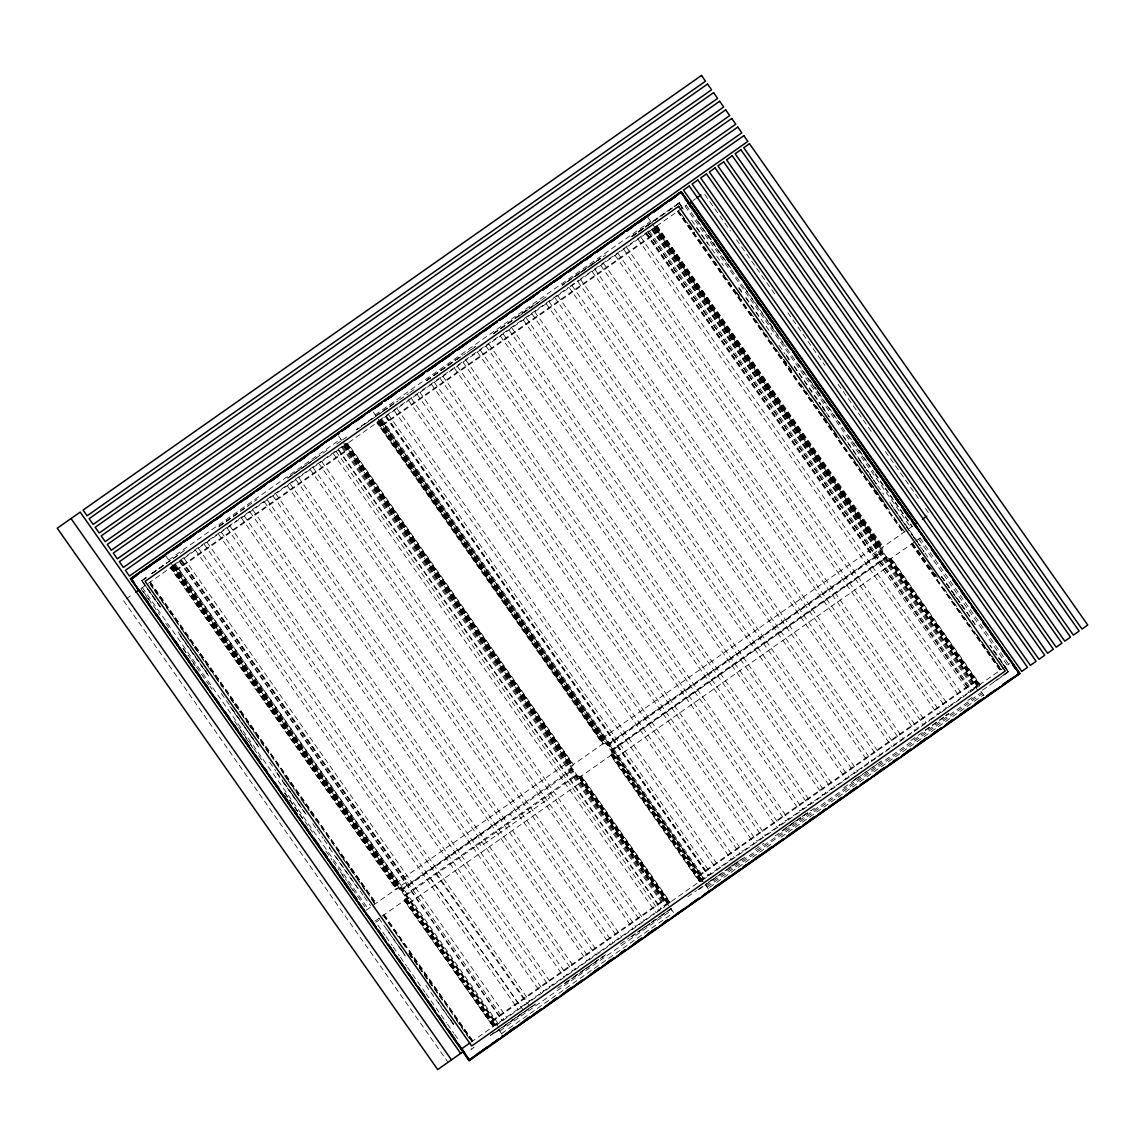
<?xml version="1.0" encoding="UTF-8"?>
<svg xmlns="http://www.w3.org/2000/svg" width="1145" height="1145" viewBox="0 0 1145 1145"><rect width="100%" height="100%" fill="white"/><g stroke="black" fill="none" stroke-linecap="round" stroke-linejoin="round"><path stroke-width="0.75" stroke-dasharray="5 3.75" d="M978.674 686.957L980.034 684.452L891.34 558.245L888.935 558.774L886.845 557.458L611.444 751.005L611.988 753.41L610.671 755.5L699.366 881.707L702.586 881.421M471.282 1048.448L471.082 1049.607L474.03 1047.403L471.125 1049.307M679.071 203.896L679.286 202.737L676.351 204.783M378.136 420.673L377.893 421.489M171.392 566.618L170.319 567.891L396.098 889.15L398.517 888.62L400.593 889.937L572.672 768.996L572.142 766.592L573.459 764.502L347.679 443.244L344.86 443.688M404.843 900.142L493.223 1026.621L404.171 900.628L405.487 898.539L404.958 896.134L577.023 775.194L579.112 776.525L581.517 775.981L670.226 902.188L669.353 903.104M657.03 225.823L883.267 546.766L881.951 548.856L882.494 551.26L607.093 744.808L605.018 743.491L602.599 744.021L376.819 422.763L377.435 422.19L603.286 743.549M168.701 559.991L340.781 439.05M375.202 414.862L650.603 221.314M160.143 606.993L141.508 580.687L145.887 577.595M151.741 573.488L185.347 549.872M218.967 526.256L256.952 499.549M327.098 450.243L287.638 477.98L319.884 455.452M394.324 403.011L356.324 429.704L391.461 405.144M426.47 380.412L463.009 354.735M493.695 333.166L536.075 303.382M562.367 284.89L600.366 258.197M631.052 236.629L674.892 205.814M141.665 580.715L146.188 577.653M151.884 573.516L178.191 555.039M219.081 526.299L248.308 505.761M426.584 380.598L461.592 355.866M493.767 333.381L531.709 306.588M600.366 258.326L562.395 285.148L606.006 254.748M632.498 235.884L679.257 202.88M146.488 577.695L141.966 580.758L160.414 607.022M152.185 573.573L166.784 563.311M219.339 526.385L238.317 513.046M287.953 478.152L311.311 461.736M336.73 443.988L341.124 440.911M342.584 439.88L348.438 435.758M357.226 429.59L382.845 411.47M383.561 411.084L387.955 407.992M389.414 406.962L398.202 400.793M399.662 399.762L408.493 393.665M409.91 392.563L415.764 388.456M426.641 380.684L455.266 360.675M456.769 359.73L465.514 353.476M467.017 352.545L475.762 346.277M493.323 333.939L546.008 296.913M632.341 236.342L673.317 207.431M674.763 206.529L679.171 203.323L683.293 209.177M471.439 349.54L475.819 346.448M518.241 316.635L522.635 313.558M524.095 312.528L532.869 306.359M534.329 305.329L543.102 299.16M575.291 276.546L579.671 273.469M581.13 272.438L589.918 266.27M591.378 265.239L600.152 259.071M632.326 236.457L636.72 233.365M638.18 232.349L646.954 226.18M648.413 225.15L657.201 218.981M172.637 565.573L226.595 527.659M228.055 526.628L236.8 520.488M238.26 519.458L293.678 480.514M295.124 479.483L344.717 444.646M379.138 420.444L501.524 334.426M502.984 333.41L568.55 287.323M570.01 286.293L578.755 280.153M580.214 279.122L651.605 228.943M126.336 598.806L133.435 593.811M141.178 588.373L686.857 204.869M692.882 200.633L695.587 198.729M175.743 569.995L347.822 449.055M382.244 424.867L657.631 231.319M176.187 570.625L348.266 449.684M382.688 425.496L658.074 231.948M395.927 883.282L567.992 762.341M602.413 738.153L877.814 544.605M366.271 910.118L407.348 881.249L181.568 559.991M570.84 766.349L605.218 742.189M912.422 526.285L871.574 554.996L645.78 233.723M400.764 890.166L509.754 813.565L513.948 819.534M607.279 745.023L882.652 551.489M401.165 890.738L573.244 769.798M607.666 745.61L883.053 552.062M404.385 895.333L576.465 774.392M610.886 750.204L886.273 556.656M611.315 750.762L886.688 557.229M375.03 921.11L406.79 898.796M578.912 777.813L613.276 753.653M888.72 560.077L914.655 541.857M916.115 540.826L920.48 537.764M375.832 922.255L378.694 920.236M409.624 902.79L581.703 781.849M616.125 757.661L891.526 564.113M492.278 1020.395L664.358 899.455M698.779 875.267L974.18 681.719M492.722 1021.025L664.801 900.084M699.223 875.896L974.624 682.348M471.01 1042.193L1009.69 663.613M495.828 1025.448L654.783 913.724M656.242 912.708L664.987 906.554M702.329 880.319L852.41 774.836M853.869 773.805L862.614 767.665M864.074 766.635L929.64 720.563M931.1 719.532L939.845 713.392M941.29 712.362L977.73 686.757M490.246 1035.323L494.64 1032.232M490.203 1035.652L525.34 1010.849M526.786 1009.933L532.654 1005.711M557.529 988.335L572.142 977.844M573.616 977.028L582.39 970.745M583.864 969.829L592.638 963.546M594.112 962.63L602.885 956.461M620.447 944.11L629.206 937.841M630.695 936.911L639.454 930.656M640.942 929.711L649.687 923.457M651.176 922.512L659.964 916.343M661.424 915.313L670.211 909.144M687.773 896.807L696.503 890.552M698.006 889.608L706.794 883.439M708.254 882.409L717.042 876.226M728.75 868.01L733.043 864.776M734.603 863.888L740.457 859.78M755.085 849.49L763.872 843.321M785.756 827.821L790.207 824.801M791.61 823.713L800.455 817.602M801.915 816.585L807.769 812.463M853.139 780.575L857.533 777.498M945.326 715.782L948.26 713.721M1003.864 674.648L1008.258 671.557L989.938 645.322M494.497 1032.89L536.848 1002.991M566.059 982.596L605.462 954.773M637.608 932.302L672.616 907.57M710.63 880.977L742.761 858.406M782.192 830.697L811.39 810.159M855.2 779.373L880.033 761.926M925.303 730.109L948.675 713.693M993.946 681.876L1008.545 671.6M495.914 1032.146L536.848 1003.249M564.6 983.884L605.505 955.002M631.825 936.639L672.702 907.77M699.051 889.393L703.431 886.316M704.891 885.285L747.27 855.501M775.036 835.979L814.496 808.255M843.722 787.717L881.707 761.01M910.933 740.471L948.933 713.764M967.926 700.411L972.32 697.334M982.539 690.149L1008.845 671.657L990.081 645.336M499.764 1031.03L671.843 910.089M706.265 885.901L981.651 692.353M707.109 887.06L982.482 693.526M501.553 1033.591L564.256 989.523M565.716 988.493L672.172 913.681M709.542 887.418L770.728 844.409M780.933 837.238L983.455 694.915M1007.686 671.457L1008.845 671.657M141.508 580.687L142.667 580.887M704.747 194.464L730.41 230.975M736.564 239.734L775.566 295.224M787.889 312.757L824.829 365.327M838.169 384.305L872.046 432.495M885.386 451.473L919.249 499.664M925.403 508.423L928.481 512.803M708.411 235.526L714.566 244.286M769.984 323.148L773.061 327.527M810.016 380.097L816.17 388.856M817.201 390.316L820.278 394.696M859.28 450.185L863.373 456.039M697.806 221.171L731.669 269.361M745.009 288.34L786.071 346.749M798.38 364.267L840.459 424.151M848.674 435.83L870.229 466.487M875.352 473.801L912.307 526.371M686.17 205.341L873.978 472.57M875.009 474.03L911.964 526.6M920.022 538.078L1008.716 664.286M685.025 206.157L910.805 527.416M918.648 539.052L1007.342 665.259M679.286 202.737L683.336 208.877M691.594 220.269L723.425 265.554M738.826 287.467L741.903 291.846M746.01 297.686L771.687 334.211M786.057 354.664L789.134 359.043M794.272 366.343L820.965 404.328M821.995 405.788L825.073 410.168M842.52 435L872.29 477.365M889.751 502.197L920.551 546.022M941.863 576.722L969.829 616.153M696.632 227.984L707.911 244.042M738.826 288.182L741.903 292.576M745.867 298.029L759.192 316.993M778.929 345.26L785.098 354.034M794.057 366.615L818.002 400.85M825.201 411.098L819.033 402.324L825.144 411.155M829.324 416.952L826.232 412.558L829.252 417.009M843.293 436.646L865.319 468.162M872.519 478.41L866.35 469.636L872.433 478.453M873.535 479.869L876.626 484.263M877.657 485.723L883.825 494.511M891.483 505.231L923.929 551.575L920.652 547.21M924.96 553.035L928.051 557.429M941.419 576.45L971.232 618.887M972.262 620.347L975.354 624.726M679.157 203.452L683.221 209.506M859.065 459.431L865.234 468.205M873.377 479.941L876.54 484.306M894.016 509.167L898.124 515.021M899.154 516.481L905.323 525.254M906.353 526.714L912.522 535.502M913.467 536.976L919.721 545.736M941.304 576.45L945.426 582.304M946.357 583.778L952.611 592.552M953.542 594.012L959.811 602.785M960.741 604.245L963.933 608.639M972.148 620.332L975.239 624.726M993.631 651.047L999.914 659.835M1000.83 661.28L1008.13 671.528M1005.653 668.537L1007.829 671.485M929.482 566.102L933.561 571.913M934.578 573.359L937.64 577.71M689.319 224.95L694.457 232.249M736.536 292.118L741.659 299.417M783.738 359.287L791.954 370.98M823.77 416.25L839.156 438.149M870.973 483.419L886.373 505.317M918.004 550.33L937.383 577.896M681.847 214.931L688.002 223.69M689.032 225.15L694.171 232.449M699.294 239.749L720.849 270.42M721.88 271.88L728.034 280.639M729.064 282.099L735.219 290.859M736.249 292.318L741.373 299.618M750.619 312.771L775.237 347.808M776.267 349.268L782.421 358.027M783.452 359.501L791.667 371.18M800.899 384.319L838.87 438.349M852.209 457.327L889.164 509.897M902.503 528.89L904.564 531.81M912.622 543.274L937.097 578.096M976.857 634.673L1001.317 669.496M678.455 210.766L888.849 510.126M893.987 517.425L904.249 532.024M912.307 543.503L937.798 579.771M943.924 588.473L1001.016 669.711M678.141 210.995L903.92 532.253M911.978 543.732L1000.687 669.939M677.797 211.224L903.577 532.497M911.649 543.961L1000.344 670.183M677.454 211.467L903.233 532.74M911.305 544.204L1000 670.412M890.996 558.488L979.691 684.696M656.686 226.066L882.466 547.324M890.653 558.717L979.361 684.925M656.471 226.209L882.265 547.482M890.323 558.946L979.032 685.154M656.343 226.309L882.137 547.568M656.171 226.438L881.951 547.696M890.023 559.161L978.717 685.383M656.013 226.538L881.664 547.897M889.737 559.361L978.431 685.583M655.713 226.753L881.493 548.011L655.627 226.81M889.465 559.547L978.173 685.755M655.427 226.953L881.178 548.24M889.25 559.705L977.944 685.927M655.169 227.139L880.992 548.369M889.05 559.848L977.758 686.055M654.94 227.297L880.834 548.484M888.906 559.948L977.486 686.241M647.369 216.72L979.419 689.175M980.993 691.423L984.872 696.947M654.596 227.54L880.376 548.798M654.482 227.612L880.176 548.942M654.181 227.826L976.728 686.771M653.867 228.041L879.661 549.299M653.723 228.156L976.27 687.1M653.237 228.485L977.816 690.306M652.421 229.072L974.967 688.016M651.977 229.372L877.771 550.63M651.591 229.658L974.137 688.603M649.473 231.133L972.019 690.077M648.27 231.977L971.003 690.807M648.127 232.091L970.774 690.965M647.984 232.177L970.559 691.122M646.61 233.151L969.157 692.095M646.41 233.279L872.204 554.552M640.871 237.187L963.417 696.131M637.994 239.205L960.555 698.149M626.53 247.263L949.076 706.207M623.653 249.281L946.214 708.225M617.914 253.317L940.474 712.262M615.051 255.335L937.598 714.28M603.572 263.393L926.133 722.338M600.71 265.411L923.256 724.356M594.971 269.433L917.531 728.392M592.108 271.451L914.655 730.395M580.63 279.523L903.176 738.468M577.767 281.541L900.313 740.486M572.028 285.563L894.574 744.508M569.151 287.581L891.712 746.526M557.687 295.653L880.233 754.598M554.81 297.657L877.371 756.602M549.085 301.693L871.631 760.638M546.208 303.711L868.769 762.656M534.744 311.769L857.29 770.714M531.867 313.787L854.413 772.732M526.128 317.823L848.688 776.768M523.265 319.841L845.812 778.786M511.786 327.899L834.347 786.844M508.924 329.917L831.47 788.862M503.185 333.954L825.731 792.898M500.322 335.972L822.869 794.916M488.843 344.03L811.39 802.974M485.967 346.048L808.527 804.992M480.242 350.084L802.788 809.028M477.365 352.087L799.926 811.032M465.9 360.16L788.447 819.104M463.024 362.178L785.584 821.122M457.284 366.2L779.845 825.144M454.422 368.218L776.968 827.162M442.943 376.29L765.504 835.235M440.081 378.308L762.627 837.253M434.341 382.33L756.888 841.274M431.479 384.348L754.025 843.293M420 392.406L742.547 851.365M417.138 394.424L739.684 853.368M411.398 398.46L733.945 857.405M408.522 400.478L731.082 859.423M397.057 408.536L719.604 867.481M394.181 410.554L716.741 869.499M388.441 414.59L711.002 873.535M386.337 416.064L708.898 875.009M385.879 416.394L708.44 875.338M385.579 416.608L708.125 875.553M381.915 419.184L704.461 878.129M380.612 420.1L703.159 879.045M380.154 420.415L702.701 879.36M373.241 412.071L703.144 881.478M705.606 884.971L709.485 890.495M379.253 421.045L605.047 742.318M613.105 753.782L701.799 879.99M379.095 421.16L604.889 742.418M612.947 753.897L701.656 880.104M378.909 421.288L604.703 742.547M612.761 754.025L701.456 880.233M378.68 421.446L604.474 742.719M612.532 754.183L701.241 880.39M378.422 421.632L604.202 742.89M612.274 754.369L700.969 880.577M378.136 421.832L603.916 743.091M611.988 754.569L700.683 880.777M377.821 422.047L603.615 743.32M611.673 754.784L700.382 880.992M611.344 755.013L700.053 881.235M377.163 422.519L602.943 743.778M611.015 755.256L699.709 881.464M347.321 443.487L573.115 764.745M581.173 776.224L669.882 902.432M346.992 443.73L572.772 764.989M580.844 776.467L669.539 902.675M346.663 443.959L572.443 765.218M580.515 776.696L669.21 902.904M346.348 444.174L572.142 765.432M580.2 776.911L668.909 903.119M346.062 444.375L571.856 765.633M579.914 777.111L668.623 903.319M345.804 444.561L571.598 765.819M579.656 777.298L668.365 903.505M345.575 444.718L571.369 765.976M579.427 777.455L668.136 903.663M345.389 444.847L571.169 766.119M579.241 777.584L667.936 903.791L579.084 777.698M345.232 444.961L571.026 766.22M338.82 436.259L669.596 906.912M670.612 908.343L675.063 914.683M344.373 445.562L666.92 904.507M343.915 445.892L666.462 904.836M343.457 446.206L666.004 905.151M342.613 446.808L665.159 905.752M341.782 447.394L664.329 906.339M338.634 449.599L661.18 908.543M338.176 449.913L660.722 908.858M336.043 451.416L658.59 910.361M333.166 453.434L655.727 912.379M321.702 461.507L644.249 920.451M318.825 463.51L641.386 922.469M548.369 795.331L549.986 797.636L481.143 846.012L479.526 843.722M313.086 467.546L635.647 926.491M310.223 469.564L632.77 928.509M298.745 477.622L621.306 936.567M295.882 479.64L618.429 938.585M290.143 483.677L612.704 942.621M287.28 485.695L609.827 944.639M275.802 493.753L598.348 952.697M272.939 495.771L595.486 954.715M267.2 499.807L589.747 958.751M264.323 501.825L586.884 960.769M252.859 509.883L575.405 968.827M249.982 511.901L572.543 970.846M244.257 515.937L566.804 974.882M241.38 517.941L563.941 976.9M229.902 526.013L552.462 984.958M227.039 528.031L549.586 986.976M221.3 532.053L543.861 990.997M218.437 534.071L540.984 993.016M206.959 542.143L529.52 1001.088M436.674 873.835L529.248 1005.553M204.096 544.161L526.643 1003.106M430.534 878.158L523.108 1009.876M198.357 548.183L520.903 1007.128M195.494 550.201L518.041 1009.146M184.016 558.273L506.562 1017.218M181.139 560.277L503.7 1019.222M180.924 560.435L406.718 881.693M179.837 561.193L502.397 1020.152M179.379 561.522L501.939 1020.467M497.96 1023.258L175.414 564.313L401.151 885.6M174.57 564.914L497.116 1023.859M174.097 565.229L498.676 1027.051M173.639 565.558L496.2 1024.503M173.468 565.673L399.261 886.931M165.481 555.397L496.644 1026.607M499.106 1030.099L502.984 1035.624M172.752 566.174L398.546 887.447M406.604 898.911L495.313 1025.119M172.609 566.288L398.388 887.547M406.446 899.025L495.155 1025.233M172.408 566.417L398.202 887.69M406.26 899.154L494.969 1025.362M172.179 566.575L397.973 887.847M406.031 899.312L494.74 1025.534M171.922 566.761L397.716 888.019M405.774 899.498L494.483 1025.705M171.635 566.961L397.429 888.234M405.487 899.698L494.182 1025.906M171.321 567.19L397.115 888.448M405.173 899.913L493.881 1026.135M171.006 567.419L396.785 888.677M170.662 567.648L396.442 888.906M404.514 900.385L493.209 1026.593M150.353 581.918L376.132 903.19M384.205 914.655L472.899 1040.862M150.009 582.161L375.789 903.434M383.861 914.898L472.556 1041.106M149.666 582.404L375.46 903.663M383.518 915.141L407.992 949.949M409.008 951.409L472.227 1041.349M150.367 584.093L375.131 903.892M383.189 915.37L387.268 921.167M388.298 922.627L394.41 931.329M395.426 932.774L401.551 941.476M402.568 942.936L405.631 947.287M409.695 953.084L453.549 1015.472M454.565 1016.917L471.897 1041.578M150.067 584.308L153.144 588.687M154.16 590.147L160.329 598.921M161.345 600.381L167.513 609.14M168.53 610.6L174.698 619.359M175.715 620.819L181.869 629.578M182.899 631.038L185.977 635.418M187.007 636.878L193.161 645.637M194.192 647.097L200.346 655.87M201.377 657.33L207.531 666.089M208.562 667.549L214.716 676.309M215.747 677.768L221.901 686.528M230.116 698.207L233.194 702.601M234.21 704.06L240.378 712.82M241.395 714.28L247.563 723.039M248.579 724.499L254.748 733.258M255.764 734.718L269.118 753.711M284.504 775.609L287.581 779.988M288.612 781.448L294.766 790.207M295.796 791.667L301.951 800.427M302.981 801.886L309.136 810.66M310.166 812.12L316.321 820.879M338.906 852.996L341.983 857.39M342.999 858.85L349.168 867.609M350.184 869.069L356.353 877.829M357.369 879.288L365.584 890.967M371.739 899.727L374.816 904.106M409.395 953.298L442.013 999.728M456.297 1020.038L469.55 1038.901M409.108 953.513L431.536 985.416M408.851 953.685L412.93 959.496M142.094 580.787L160.729 607.136M178.09 631.997L195.781 656.872M196.597 658.332L202.88 667.106M203.796 668.58L208.018 674.419M221.286 693.455L235.784 713.922M236.714 715.41L242.969 724.155M243.914 725.644L250.168 734.403M251.098 735.891L257.281 744.665M269.619 762.226L275.873 770.971M276.818 772.474L283.073 781.205M284.017 782.708L290.186 791.496M291.216 792.955L297.385 801.729M312.814 823.684L315.891 828.078M316.993 829.481L323.09 838.312M324.121 839.786L330.29 848.559M360.117 890.996L363.194 895.376M364.224 896.85L370.393 905.623M400.22 948.06L403.312 952.454M450.615 1019.766L453.692 1024.145M179.779 634.745L207.588 674.147M232.091 709.184L258.87 747.112M283.387 782.178L306.044 814.238M335.714 856.617L358.285 888.735M387.01 929.611L405.473 955.889M438.306 1002.591L453.692 1024.489M180.524 636.191L209.392 677.081M229.801 706.308L258.655 747.184M277.033 773.519L305.872 814.353M329.388 848.016L358.142 888.921M378.737 918.032L405.373 956.118M425.897 985.33L453.62 1024.775M142.323 587.571L368.103 908.829M143.225 591.292L159.642 614.665M165.81 623.424L168.887 627.803M183.257 648.242L190.442 658.475M191.458 659.935L208.905 684.753M209.936 686.213L211.982 689.133M234.568 721.264L237.645 725.644M238.675 727.104L263.307 762.155M284.862 792.812L312.571 832.243M325.91 851.222L332.064 859.981M333.095 861.441L339.249 870.214M340.28 871.674L346.434 880.433M347.465 881.893L364.911 906.711M377.879 925.174L385.049 935.379M386.08 936.839L392.22 945.584M393.25 947.044L399.39 955.789M400.421 957.249L406.575 965.994M407.591 967.453L425.01 992.228M426.04 993.688L446.521 1022.843M447.552 1024.303L453.692 1033.048M454.722 1034.507L458.816 1040.347M140.835 588.616L151.097 603.215M182.914 648.485L188.038 655.784M193.176 663.098L195.222 666.018M240.378 730.267L252.701 747.785M284.518 793.056L304.012 820.808M341.983 874.837L344.044 877.757M350.198 886.516L354.306 892.356M123.617 600.71L448.024 1062.302M789.22 359.888L786.128 355.494L789.163 359.959M703.645 878.702L381.085 419.757L703.617 878.716"/><path stroke-width="1.5" d="M462.408 1049.407L462.938 1051.811L437.705 1069.559L57.25 528.231L80.193 512.101L460.648 1053.429M502.297 1035.81L500.937 1038.315M469.149 1060.642L472.284 1057.422M681.003 192.861L681.203 191.702L1019.794 673.575M687.859 203.352L687.415 200.532M648.199 215.704L648.557 214.945M708.655 891.511L708.297 892.27M133.106 576.908L131.789 578.984L132.333 581.388M339.607 431.765L338.247 434.699M1017.247 675.435L1018.563 673.36L1018.034 670.941M376.333 407.191L382.158 403.069M387.969 398.961L396.7 392.792M402.51 388.67L409.781 383.532M418.512 377.363L424.323 373.241M430.134 369.134L438.864 362.965M441.77 360.904L453.406 352.674M457.771 349.583L467.947 342.384M472.298 339.306L497.016 321.817M499.936 319.756L539.195 291.989L499.735 319.87M646.782 215.89L542.1 289.943L581.631 262.191M130.473 578.755L681.203 191.687L1019.88 673.589L469.149 1060.642L130.473 578.755L131.646 578.955M130.63 578.783L681.175 191.845M180.924 543.932L131.06 578.855L134.423 583.292M183.715 541.843L223.332 514.134M226.152 512.03L338.863 432.925M341.711 430.806L381.271 403.126M384.133 400.993L423.636 373.227M426.613 371.266L496.773 321.831M584.551 260.258L624.054 232.378M626.973 230.446L681.103 192.274M131.346 578.912L138.645 573.774M141.579 571.713L165.109 555.311M172.28 550.144L181.053 543.975M183.973 541.914L194.335 534.758M198.586 531.638L211.753 522.392M214.673 520.345L222.101 515.25M226.366 512.116L236.714 504.974M240.994 501.839L254.147 492.593L164.894 554.566M257.067 490.547L265.84 484.378L257.081 490.446M296.641 462.866L283.387 472.041L292.19 466.015M299.475 460.748L308.248 454.579M311.168 452.518L322.861 444.303M325.781 442.242L339.034 433.068M341.868 430.949L350.642 424.781M353.562 422.72L365.255 414.504M368.189 412.458L381.414 403.283M384.262 401.151L393.107 395.068M395.97 392.921L407.663 384.706M415.034 379.653L423.736 373.399M426.727 371.438L450.057 354.907M466.144 343.6L457.413 349.869L463.782 345.747M479.297 334.354L469.106 341.654L478.352 335.514M483.72 331.377L496.844 322.031M499.792 320.085L508.537 313.816M511.486 311.869L521.691 304.556M539.238 292.233L526.099 301.593L533.713 296.598M550.931 284.017L542.186 290.3L546.838 287.381M564.099 274.757L553.879 282.085L561.408 277.147M568.492 271.809L581.631 262.434M584.565 260.502L593.339 254.219M596.259 252.286L607.952 243.942M610.872 242.024L624.039 232.635M626.945 230.717L635.733 224.42M638.638 222.502L650.346 214.144M653.265 212.226L666.433 202.837M669.338 200.933L678.126 194.621M133.106 577.939L136.026 575.878M144.8 569.723L150.639 565.616M156.479 561.508L165.252 555.339M172.552 550.215L179.865 545.077M187.165 539.939L193.004 535.831M198.858 531.724L207.617 525.569M214.931 520.431L222.23 515.293M229.53 510.155L235.383 506.061M245.688 499.034L249.996 495.785M257.353 490.833L264.595 485.523M271.938 480.585L277.748 476.277M287.982 469.092L292.361 466.001M299.647 461.106L306.974 455.739M314.231 450.858L320.113 446.493M330.347 439.308L334.726 436.231M342.04 431.092L349.339 425.954M356.653 420.83L363.953 415.692M372.712 409.538L380.727 404.128M384.405 401.322L393.837 394.911M399.018 391.046L406.318 385.908M415.091 379.754L422.977 374.429M426.77 371.538L436.088 365.212M441.383 361.262L450.658 354.964M483.762 331.492L491.062 326.354M499.835 320.199L506.033 316.049M511.514 311.984L519.143 306.831M568.492 271.938L575.806 266.799M584.565 260.645L590.419 256.537M596.259 252.43L603.558 247.291M610.943 242.325L618.171 237.015M626.973 231.061L632.784 226.753M638.624 222.86L645.937 217.507M653.237 212.383L660.55 207.245M669.31 201.076L675.164 196.969M135.826 592.137L139.075 589.847M688.717 203.552L691.523 201.577M696.718 197.942L700.926 194.979M364.339 911.477L136.327 586.197M914.24 524.997L916.887 523.136L691.108 201.878M922.498 519.2L926.806 516.18M461.091 1049.178L469.693 1043.124M510.284 1030.5L514.649 1027.423M524.854 1020.252L529.233 1017.175M552.563 1000.773L556.942 997.696M565.687 991.556L571.527 987.448M593.396 972.076L599.236 967.983M607.981 961.829L610.9 959.782M621.105 952.611L625.485 949.534M635.69 942.349L641.529 938.256M648.814 933.132L653.194 930.055M663.399 922.884L667.778 919.807M713.85 887.418L718.23 884.355M726.975 878.201L729.88 876.154M742.99 866.937L745.91 864.89M754.655 858.75L760.48 854.657M767.765 849.533L772.145 846.456M795.46 830.068L799.825 827.005M810.03 819.834L814.396 816.757M823.14 810.617L826.046 808.57M837.711 800.369L842.076 797.306M850.821 791.152L856.646 787.059M878.516 771.701L884.341 767.608M893.086 761.454L895.991 759.407M906.196 752.236L910.561 749.173M920.766 742.003L926.591 737.91M933.876 732.786L938.256 729.708M948.446 722.538L952.826 719.475M963.017 712.304L968.856 708.211M976.141 703.087L980.506 700.01M476.635 1054.488L486.883 1047.16M491.248 1044.226L498.576 1038.944M505.861 1033.949L514.649 1027.638M520.488 1023.673L529.262 1017.375M533.642 1014.427L540.941 1009.16M548.255 1004.165L557.014 997.867M562.868 993.889L571.627 987.591M576.021 984.643L583.32 979.376M590.634 974.366L599.393 968.083M605.247 964.104L614.006 957.821M619.86 953.828L625.685 949.606M633.028 944.582L641.758 938.313M647.641 934.306L656.371 928.037M662.254 924.044L668.065 919.821M675.407 914.798L684.137 908.529M690.02 904.521L698.736 898.267M704.633 894.259L710.43 890.051M719.246 883.983L726.502 878.745M732.399 874.737L741.116 868.482M744.093 866.522L757.246 857.276M761.64 854.199L768.939 849.06M776.181 843.836L783.552 838.784M799.639 827.491L786.486 836.737L799.797 827.635M804.019 824.4L811.333 819.262M818.546 814.066L825.946 809M828.865 806.939L842.019 797.693M846.398 794.616L856.632 787.431M860.925 784.282L868.325 779.201M875.524 774.006L884.398 767.909M888.792 764.831L899.025 757.632M903.29 754.498L910.719 749.417M917.904 744.236L926.792 738.124M931.171 735.033L941.405 727.848M945.784 724.771L953.098 719.632M960.269 714.451L969.171 708.326M974.882 704.189L983.784 698.064M988.178 694.972L995.477 689.848M1002.648 684.681L1011.565 678.541M498.547 1039.231L469.307 1059.783L447.724 1029.083M501.453 1037.313L540.941 1009.432M543.861 1007.5L557.028 998.125M559.948 996.193L583.335 979.633M586.269 977.701L599.422 968.326M602.356 966.394L614.035 958.05M616.983 956.118L625.742 949.835M628.691 947.888L641.815 938.528M644.778 936.581L656.443 928.251M659.391 926.305L668.136 920.036M671.099 918.09L698.836 898.453M701.813 896.506L741.23 868.669M744.164 866.608L783.71 838.941M802.645 825.502L826.118 809.129M828.951 807.01L842.205 797.822M845.125 795.775L856.832 787.545M859.652 785.427L868.525 779.33M871.359 777.212L899.24 757.747M902.16 755.686L910.933 749.517M913.753 747.413L941.648 727.934M944.582 725.873L984.056 698.121M986.847 696.045L1000.143 686.828M1002.934 684.739L1019.164 673.46L1012.71 664.644M1019.537 673.532L469.207 1060.299L130.816 578.812M299.518 460.92L305.372 456.855M311.225 452.776L318.539 447.695M678.57 193.548L679.715 193.033M368.747 411.284L370.322 410.711M162.246 556.413L163.005 556.026M988.106 695.917L986.532 696.503M678.284 913.667L677.139 914.168M471.783 1058.796L470.223 1059.368M163.406 555.912L164.665 555.883M1018.706 673.375L1019.88 673.589M372.612 921.653L370.536 920.322M915.241 525.841L916.916 527.072M468.978 1059.239L467.303 1058.009M681.776 193.262L683.064 194.335M137.958 588.659L136.684 587.585M1012.767 663.885L1013.683 664.758M681.132 192.145L1019.422 673.503M682.105 193.877L921.539 534.558M929.754 546.251L923.371 537.535L926.334 541.928M931.586 549.214L951.338 576.966M953.141 579.9L959.567 588.659M961.356 591.593L969.829 603.272M971.633 606.192L981.136 619.359M982.925 622.265L999.642 645.68M1010.935 661.767L1001.403 648.571L1005.367 654.396M685.111 198.715L688.188 203.094M688.603 203.624L692.711 209.478M693.312 210.394L702.973 224.076M703.588 224.992L712.219 237.215M714.881 241.065L722.481 251.814M723.082 252.744L731.712 264.967M733.358 267.358L741.974 279.566M744.636 283.416L752.236 294.165M752.852 295.109L761.482 307.318M763.114 309.708L771.744 321.917M774.406 325.781L782.006 336.515M782.622 337.46L791.238 349.654M792.884 352.059L801.5 364.267M804.176 368.132L811.762 378.866M812.392 379.811L821.008 392.005M822.654 394.424L831.27 406.604M833.946 410.483L841.532 421.217M842.162 422.176L850.764 434.356M852.424 436.775L861.026 448.954M863.716 452.847L871.288 463.568M871.932 464.526L880.534 476.706M882.194 479.125L890.796 491.305M893.486 495.198L900.027 504.444M901.688 506.877L910.289 519.057M911.964 521.49L917.088 528.79M931.457 549.242L936.596 556.542M941.734 563.841L946.858 571.14M953.012 579.914L956.104 584.293M961.227 591.593L966.366 598.892M971.49 606.192L976.628 613.505M982.782 622.265L985.859 626.644M990.997 633.944L996.136 641.243M1012.552 664.615L1015.629 668.995M689.476 205.198L691.537 208.118M697.691 216.877L699.752 219.797M708.984 232.95L711.031 235.87M717.199 244.629L721.293 250.469M725.4 256.308L729.508 262.148M738.74 275.287L740.801 278.206M746.955 286.98L751.063 292.819M755.17 298.659L759.278 304.498M768.51 317.637L770.556 320.557M776.725 329.316L779.802 333.71M784.926 341.01L789.034 346.849M795.188 355.608L800.326 362.908M806.481 371.667L809.558 376.047M814.696 383.346L818.804 389.2M825.974 399.419L830.082 405.258M836.251 414.018L839.328 418.397M844.452 425.697L848.559 431.536M855.744 441.77L859.852 447.609M866.006 456.368L869.084 460.748M874.222 468.047L878.329 473.887M885.5 484.106L889.608 489.96M895.776 498.719L898.854 503.099M903.977 510.398L908.085 516.238M697.505 217.02L699.552 219.94M727.261 259.357L729.322 262.291M757.031 301.707L759.078 304.627M145.472 598.449L148.549 602.828M155.734 613.047L159.828 618.887M165.996 627.66L170.104 633.5M175.228 640.799L178.305 645.179M185.49 655.398L189.598 661.237M195.752 669.997L199.86 675.836M204.998 683.15L208.075 687.53M215.26 697.749L219.353 703.588M225.522 712.347L229.63 718.187M234.754 725.486L237.831 729.88M245.016 740.099L249.123 745.939M255.278 754.698L259.385 760.538M264.524 767.837L267.601 772.217M274.786 782.45L278.879 788.29M284.017 795.589L289.155 802.888M294.279 810.188L297.356 814.567M304.541 824.786L308.649 830.626M313.773 837.94L318.911 845.239M324.049 852.538L327.126 856.918M334.311 867.137L338.405 872.977M343.543 880.276L348.667 887.59M353.805 894.889L356.882 899.269M131.489 578.941L134.724 583.349M139.704 590.62L237.602 730.038M239.305 732.342L267.372 772.388M269.089 774.721L288.926 803.046M289.628 803.933L297.127 814.725M298.874 817.086L308.42 830.798M309.136 831.699L318.682 845.396M319.484 846.241L326.897 857.075M328.644 859.466L338.19 873.134M338.92 874.079L348.452 887.747M349.254 888.592L356.653 899.426M358.428 901.831L364.869 911.105M368.69 916.444L375.889 926.677M379.024 930.942L384.105 938.356M394.367 952.969L388.212 944.21L394.266 953.184M398.474 958.809L405.659 969.042M408.794 973.307L413.875 980.735M419.056 987.906L425.167 996.808M428.259 1001.188L435.443 1011.407M438.564 1015.658L443.659 1023.1M448.826 1030.271L454.951 1039.173M458.029 1043.553L465.228 1053.786M366.572 913.624L375.76 926.877M377.879 929.697L386.037 941.491M396.37 956.003L405.559 969.271M407.663 972.076L415.835 983.899M417.939 986.704L435.372 1011.679M437.419 1014.599L445.648 1026.292M71.019 518.556L451.473 1059.884M921.267 533.269L921.854 535.259M366.171 914.125L365.599 912.136M701.499 75.441L83.07 510.083L87.092 515.822L705.52 81.18L701.499 75.441M707.538 84.057L89.11 518.685L93.146 524.424L711.575 89.782L707.538 84.057M713.593 92.659L95.164 527.301L99.2 533.026L717.629 98.398L713.593 92.659M719.632 101.261L101.204 535.903L105.24 541.642L723.669 107L719.632 101.261M725.687 109.863L107.258 544.505L111.294 550.244L729.723 115.602L725.687 109.863M731.727 118.479L113.298 553.107L117.334 558.846L735.763 124.204L731.727 118.479M737.781 127.081L119.352 561.723L123.388 567.448L741.817 132.82L737.781 127.081M743.835 135.682L125.406 570.324L129.428 576.064L747.857 141.422L743.835 135.682M689.233 186.048L683.493 190.084L1021.784 671.399L1027.509 667.363L689.233 186.048M697.849 180.008L692.11 184.03L1030.385 665.345L1036.125 661.323L697.849 180.008M706.451 173.954L700.711 177.99L1038.987 659.305L1044.727 655.269L706.451 173.954M715.053 167.9L709.313 171.936L1047.589 653.251L1053.328 649.229L715.053 167.9M723.654 161.86L717.915 165.896L1056.191 647.211L1061.93 643.175L723.654 161.86M732.256 155.806L726.531 159.842L1064.807 641.157L1070.546 637.135L732.256 155.806M740.872 149.766L735.133 153.788L1073.409 635.117L1079.148 631.081L740.872 149.766M749.474 143.712L743.735 147.748L1082.011 629.063L1087.75 625.027L749.474 143.712M279.108 475.189L268.774 482.317L279.022 475.175M678.641 206.343L145.129 581.317L471.711 1046L1005.238 671.027L678.641 206.343"/></g></svg>
